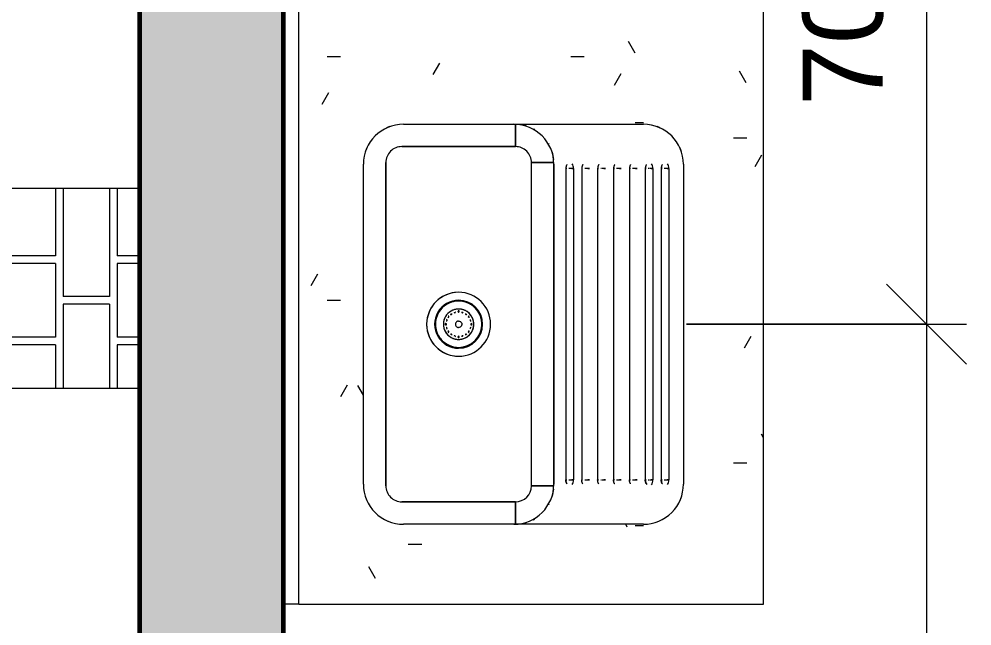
# Model space of a CAD drawing. Header units: millimetres. Extents: x -168557 to 193771, y -108373 to 197278.
# Drawn here: x 174632 to 175823, y -18187 to -17428 of the extents above; entities that cross this region are included whole.
import ezdxf

# ---------------------------------------------------------------- set-up
doc = ezdxf.new("R2010")
doc.units = ezdxf.units.MM
for name, color, linetype, lineweight in [('A-ANNO-DIMS', 211, 'Continuous', 9), ('A-ANNO-DIMS-50', 211, 'Continuous', 9), ('A-GENM', 13, 'Continuous', 9), ('A-WALL', 113, 'Continuous', 9), ('A-WALL-PATT', 111, 'Continuous', 25), ('P-SANR-FIXT', 6, 'Continuous', 9), ('Q-CASE', 31, 'Continuous', 9)]:
    doc.layers.add(name, color=color, linetype=linetype, lineweight=lineweight)
doc.styles.add('@Arial Unicode MS_1', font='', dxfattribs={"height": 99.99999999999999})
doc.styles.get('@Arial Unicode MS_1').set_extended_font_data('@Arial Unicode MS')
doc.dimstyles.new('CRT_-__Metros_-_Linha_de_chamada_3_5_mm_2', dxfattribs={"dimscale": 304.8, "dimtxt": 100.5844853193191, "dimasz": 0.3280839895013123, "dimexe": 0.1640419947506562, "dimexo": 0.0625, "dimgap": 0.08202099737532809, "dimtad": 1, "dimdec": 0, "dimlfac": 0.1, "dimdsep": 46, "dimtxsty": '@Arial Unicode MS_1', "dimblk1": 'OBLIQUE', "dimblk2": 'OBLIQUE', "dimsah": 1, "dimcen": 0.09, "dimdle": 0.1640419947506562, "dimazin": 0, "dimtfac": 1, "dimtdec": 4, "dimtix": 1, "dimtmove": 0, "dimatfit": 3, "dimfxl": 0.9842519685039369, "dimfxlon": 1, "dimtvp": 1, "dimtolj": 1, "dimtzin": 0, "dimarcsym": 2})
doc.dimstyles.new('CRT_-__Metros_-_Linha_de_chamada_3_5_mm_3', dxfattribs={"dimscale": 304.8, "dimtxt": 100.5844853193191, "dimasz": 0.3280839895013123, "dimexe": 0.1640419947506562, "dimexo": 0.0625, "dimgap": 0.08202099737532809, "dimtad": 1, "dimlfac": 0.001, "dimrnd": 0.01, "dimzin": 0, "dimdsep": 46, "dimtxsty": '@Arial Unicode MS_1', "dimblk1": 'OBLIQUE', "dimblk2": 'OBLIQUE', "dimsah": 1, "dimcen": 0.09, "dimdle": 0.1640419947506562, "dimazin": 0, "dimtfac": 1, "dimtdec": 4, "dimtix": 1, "dimtmove": 0, "dimatfit": 3, "dimfxl": 0.9842519685039369, "dimfxlon": 1, "dimtvp": 1, "dimtolj": 1, "dimtzin": 0, "dimarcsym": 2})
pattern_1 = [(0, (182026.9515806396, 0), (406.4, 101.6), [16.764, -288.036, 16.764, -288.036, -1625.6]), (0, (182026.9515806396, 0), (406.4, 101.6), [-609.6, 16.764, -592.836, 16.764, -288.036, -711.2]), (0, (182026.9515806396, 0), (406.4, 101.6), [-1524, 16.764, -186.436, 16.764, -491.236]), (120, (182179.3515806396, 50.8), (-291.1881810244989, 301.1527240979959), [16.76399999999999, -288.0359999999999, 16.76399999999999, -288.0359999999999, -1625.599999999999]), (120, (182179.3515806396, 50.8), (-291.1881810244989, 301.1527240979959), [-609.5999999999998, 16.76399999999999, -592.8359999999998, 16.76399999999999, -288.0359999999999, -711.1999999999998]), (120, (182179.3515806396, 50.8), (-291.1881810244989, 301.1527240979959), [-1524, 16.76399999999999, -186.4359999999999, 16.76399999999999, -491.2359999999999]), (240, (182230.1515806396, 254), (-115.2118189755009, -402.7527240979958), [16.764, -288.036, 16.764, -288.036, -1625.6]), (240, (182230.1515806396, 254), (-115.2118189755009, -402.7527240979958), [-609.6, 16.764, -592.836, 16.764, -288.036, -711.2]), (240, (182230.1515806396, 254), (-115.2118189755009, -402.7527240979958), [-1524, 16.764, -186.436, 16.764, -491.236])]

# ---------------------------------------------------------------- blocks, each defined once
blk = doc.blocks.new('Blks_AS Franke_Tanque Monobloco - Único-V15-TERREO')
at = {"layer": 'P-SANR-FIXT', "color": 55}
for p, q in [((202.0000000000081, 171.9999999999862), (-202.000000000004, 171.9999999999982)), ((-201.9999999999933, 171.9999999999918), (202.0000000000067, 171.9999999999918)), ((-221.9999999999916, 151.9999999999985), (-221.9999999999892, 9.999999999979082)), ((-221.9999999999931, 9.99999999997744), (-221.9999999999931, 151.9999999999924)), ((221.9999999999867, 9.99999999995597), (222.0000000000077, 152.0000000000076)), ((222.0000000000099, 151.9999999999908), (222.00000000001, 9.999999999976323)), ((-221.9999999999931, 9.99999999997744), (-249.9269487213027, 9.99999999997744)), ((249.9269487213154, 9.999999999976337), (222.0000000000101, 9.999999999976325)), ((-201.9999999999896, -10.0000000000227), (202.0000000000082, -10.00000000004463)), ((-201.9999999999934, -10.00000000002069), (-201.9999999999935, -37.7496258860468)), ((-201.9999999999936, -37.74962588604787), (-201.9999999999936, -10.00000000002537)), ((-201.9999999999936, -10.00000000002365), (202.0000000000065, -10.00000000002365)), ((202.0000000000063, -37.74962588604956), (202.0000000000064, -10.00000000002426)), ((202.0000000000064, -10.00000000002427), (202.0000000000064, -37.74962588604787)), ((-199.9999999999939, -38.00000000002288), (200.0000000000075, -38.00000000002288)), ((200.0000000000197, -38.00000000002422), (-199.99999999999, -38.00000000002422)), ((-194.4999999999935, -52.98937621783604), (-194.4999999999935, -53.32985681331095)), ((194.4999999999904, -52.98937621783073), (-194.5000000000121, -52.98937621783073)), ((-194.4999999999935, -54.02566374406916), (-194.4999999999935, -52.98937621783648)), ((-194.4999999999935, -53.46692233921015), (-194.4999999999935, -54.09057494401411)), ((-194.4999999999935, -56.75562857246468), (-194.4999999999936, -57.98187444061578)), ((-194.4999999999936, -58.5406164309688), (-194.4999999999936, -60.2233266598352)), ((194.5000000000063, -53.32985681331137), (194.5000000000063, -52.98937621783644)), ((194.5000000000063, -52.98937621783692), (194.5000000000063, -54.02566374406847)), ((194.5000000000063, -54.09057494401455), (194.5000000000063, -53.46692233921147)), ((194.5000000000063, -57.9818744406162), (194.5000000000063, -56.75562857246508)), ((194.5000000000063, -60.22332665983561), (194.5000000000063, -58.54061643096921)), ((-194.4999999999935, -62.61941329707825), (-194.4999999999935, -60.51892193283699)), ((-194.4999999999936, -60.52483066617869), (-194.4999999999936, -62.61941329707775)), ((194.5000000000063, -62.61941329707869), (-194.4999999999935, -62.61941329707825)), ((194.5000000000063, -60.51892193283736), (194.5000000000063, -62.61941329707862)), ((194.5000000000063, -62.61941329707817), (194.5000000000063, -60.52483066617911)), ((-194.4999999999936, -72.91229041228716), (-194.4999999999936, -73.25277100776206)), ((194.4999999999904, -72.91229041228176), (-194.5000000000121, -72.91229041228176)), ((-194.4999999999936, -73.94857793851918), (-194.4999999999936, -72.9122904122876)), ((-194.4999999999936, -73.38983653366216), (-194.4999999999936, -74.01348913846523)), ((-194.4999999999935, -76.6785427669158), (-194.4999999999936, -77.90478863506614)), ((-194.4999999999936, -78.46353062541992), (-194.4999999999936, -80.14624085428633)), ((-194.4999999999936, -82.54232749152935), (-194.4999999999936, -80.44183612728811)), ((-194.4999999999936, -80.44774486062981), (-194.4999999999936, -82.54232749152887)), ((194.5000000000062, -73.25277100776249), (194.5000000000062, -72.91229041228756)), ((194.5000000000062, -72.91229041228804), (194.5000000000062, -73.94857793851959)), ((194.5000000000062, -74.01348913846567), (194.5000000000062, -73.38983653366189)), ((194.5000000000062, -77.90478863506657), (194.5000000000062, -76.67854276691621)), ((194.5000000000062, -80.14624085428676), (194.5000000000062, -78.46353062542035)), ((194.5000000000062, -80.44183612728848), (194.5000000000062, -82.54232749152973)), ((194.5000000000062, -82.5423274915293), (194.5000000000062, -80.44774486063024)), ((-194.4999999999937, -92.79001697339095), (-194.4999999999937, -93.13049756886588)), ((194.4999999999904, -92.79001697338558), (-194.5000000000121, -92.79001697338558)), ((-194.4999999999936, -93.82630449962296), (-194.4999999999936, -92.7900169733914)), ((-194.4999999999937, -93.26756309476598), (-194.4999999999937, -93.89121569956903)), ((194.5000000000062, -93.1304975688663), (194.5000000000062, -92.79001697339136)), ((194.5000000000062, -92.79001697339184), (194.5000000000062, -93.82630449962339)), ((194.5000000000062, -93.89121569956947), (194.5000000000062, -93.26756309476639)), ((-194.4999999999936, -96.5562693280196), (-194.4999999999936, -97.78251519616995)), ((-194.4999999999936, -98.34125718652372), (-194.4999999999936, -100.0239674153901)), ((-194.4999999999936, -102.4200540526332), (-194.4999999999936, -100.319562688392)), ((-194.4999999999936, -100.3254714217336), (-194.4999999999936, -102.4200540526327)), ((194.5000000000062, -97.78251519617041), (194.5000000000062, -96.55626932802004)), ((194.5000000000062, -100.0239674153906), (194.5000000000062, -98.34125718652419)), ((194.5000000000062, -100.3195626883924), (194.5000000000062, -102.4200540526335)), ((194.5000000000062, -102.4200540526331), (194.5000000000062, -100.3254714217341)), ((-194.4999999999937, -112.6683654658067), (-194.4999999999937, -113.0088460612816)), ((194.4999999999904, -112.6683654658019), (-194.5000000000121, -112.6683654658019)), ((-194.4999999999937, -113.7046529920387), (-194.4999999999937, -112.6683654658071)), ((-194.4999999999937, -113.1459115871817), (-194.4999999999937, -113.7695641919847)), ((-194.4999999999937, -116.4346178204353), (-194.4999999999937, -117.6608636885864)), ((-194.4999999999937, -118.2196056789394), (-194.4999999999937, -119.9023159078059)), ((194.5000000000061, -113.008846061282), (194.5000000000061, -112.6683654658071)), ((194.5000000000062, -112.6683654658076), (194.5000000000062, -113.7046529920391)), ((194.5000000000061, -113.7695641919852), (194.5000000000061, -113.1459115871821)), ((194.5000000000062, -117.6608636885869), (194.5000000000062, -116.4346178204358)), ((194.5000000000062, -119.9023159078074), (194.5000000000062, -118.2196056789399)), ((-194.4999999999937, -122.2984025450489), (-194.4999999999937, -120.1979111808076)), ((-194.4999999999937, -120.2038199141493), (-194.4999999999937, -122.2984025450484)), ((194.5000000000062, -120.1979111808071), (194.5000000000062, -122.2984025450492)), ((194.5000000000062, -122.2984025450489), (194.5000000000062, -120.2038199141498)), ((-251.999999999999, -149.9999999999897), (-251.999999999999, -139.5618160029741)), ((-194.4999999999937, -132.5656835875153), (-194.4999999999937, -132.9061641829902)), ((194.4999999999904, -132.5656835875108), (-194.5000000000121, -132.5656835875097)), ((-194.4999999999937, -133.6019711137473), (-194.4999999999937, -132.5656835875158)), ((-194.4999999999937, -133.0432297088896), (-194.4999999999937, -133.6668823136934)), ((-194.4999999999937, -136.331935942144), (-194.4999999999937, -137.5581818102954)), ((-194.4999999999937, -138.1169238006481), (-194.4999999999937, -139.7996340295145)), ((-194.4999999999937, -142.1957206667575), (-194.4999999999937, -140.0952293025163)), ((-194.4999999999937, -140.101138035858), (-194.4999999999937, -142.195720666757)), ((194.5000000000061, -132.9061641829907), (194.5000000000061, -132.5656835875157)), ((194.5000000000061, -132.5656835875162), (194.5000000000061, -133.6019711137477)), ((194.5000000000061, -133.6668823136938), (194.5000000000061, -133.0432297088901)), ((194.5000000000061, -137.5581818102958), (194.5000000000061, -136.3319359421444)), ((194.5000000000061, -139.7996340295149), (194.5000000000061, -138.1169238006486)), ((194.5000000000061, -140.0952293025166), (194.5000000000061, -142.1957206667579)), ((194.5000000000061, -142.1957206667575), (194.5000000000061, -140.1011380358584)), ((251.999999999999, -139.5618160029936), (251.999999999999, -150.000000000006)), ((-194.4999999999937, -152.3035278172923), (-194.4999999999937, -152.6440084127672)), ((194.4999999999904, -152.3035278172868), (-194.5000000000121, -152.3035278172868)), ((-194.4999999999937, -153.3398153435243), (-194.4999999999937, -152.3035278172927)), ((-194.4999999999937, -152.7810739386672), (-194.4999999999937, -153.4047265434703)), ((194.5000000000061, -152.6440084127676), (194.5000000000061, -152.3035278172927)), ((194.5000000000061, -152.3035278172932), (194.5000000000061, -153.3398153435247)), ((194.5000000000061, -153.4047265434708), (194.5000000000061, -152.7810739386677)), ((-194.4999999999937, -156.0697801719209), (-194.4999999999937, -157.2960260400712)), ((-194.4999999999937, -157.854768030425), (-194.4999999999937, -159.5374782592914)), ((-194.4999999999937, -161.9335648965345), (-194.4999999999937, -159.8330735322934)), ((-194.4999999999937, -159.8389822656349), (-194.4999999999937, -161.933564896534)), ((194.5000000000061, -161.9335648965349), (-194.4999999999937, -161.9335648965345)), ((194.5000000000062, -157.2960260400718), (194.5000000000062, -156.0697801719214)), ((194.5000000000062, -159.537478259292), (194.5000000000062, -157.8547680304255)), ((194.5000000000061, -159.8330735322936), (194.5000000000061, -161.9335648965349)), ((194.5000000000062, -161.9335648965345), (194.5000000000062, -159.8389822656354)), ((-194.4999999999937, -172.1928798683077), (-194.4999999999937, -172.5333604637826)), ((194.4999999999904, -172.1928798683029), (-194.5000000000121, -172.1928798683029)), ((-194.4999999999937, -173.2291673945397), (-194.4999999999937, -172.1928798683081)), ((-194.4999999999937, -172.670425989682), (-194.4999999999937, -173.2940785944857)), ((-194.4999999999937, -175.9591322229363), (-194.4999999999938, -177.1853780910878)), ((-194.4999999999938, -177.7441200814405), (-194.4999999999938, -179.4268303103069)), ((194.5000000000061, -172.533360463783), (194.5000000000061, -172.1928798683081)), ((194.5000000000061, -172.1928798683086), (194.5000000000061, -173.2291673945412)), ((194.5000000000061, -173.2940785944862), (194.5000000000061, -172.6704259896822)), ((194.5000000000061, -177.1853780910882), (194.5000000000061, -175.9591322229367)), ((194.5000000000061, -179.4268303103073), (194.5000000000061, -177.7441200814409)), ((-194.4999999999937, -181.8229169475499), (-194.4999999999937, -179.7224255833086)), ((-194.4999999999938, -179.7283343166503), (-194.4999999999938, -181.8229169475494)), ((194.5000000000061, -181.8229169475503), (-194.4999999999937, -181.8229169475499)), ((194.5000000000061, -179.722425583309), (194.5000000000061, -181.8229169475503)), ((194.5000000000061, -181.8229169475498), (194.5000000000061, -179.7283343166508))]:
    blk.add_line(p, q, dxfattribs=at)
at = {"layer": 'P-SANR-FIXT', "color": 55, "flags": 128}
for points in [[(-2.005305010978975, 109.9305850582365), (-3.160615814963762, 109.827252863724), (-4.310870307879646, 109.6778032141158), (-5.454228327899489, 109.4824751969709), (-6.588860746104854, 109.2415812954472), (-7.712952392670196, 108.9555068884009), (-8.824704960739997, 108.6247096338575), (-9.922339883385826, 108.2497187368556), (-11.00410117886138, 107.8311341028383), (-12.06825825987167, 107.3696253779256), (-13.1131087020918, 106.8659308776294), (-14.13698096770336, 106.3208564057003), (-15.13823707948718, 105.7352739650149), (-16.11527524127084, 105.110120362564), (-17.0665324004081, 104.4463957107503)], [(16.63207959608253, 104.7565554807106), (15.66876687015616, 105.402658559411), (14.68038745973214, 106.0097225900391), (13.66852256102108, 106.5767763996442), (12.63479094200657, 107.1029128230989), (11.58084635276413, 107.587290154362), (10.50837487980455, 108.0291334930303), (9.419092248708182, 108.427735984018), (8.314741079312341, 108.7824599483686), (7.197088097904509, 109.09273790341), (6.067921310835186, 109.3580734706048), (4.929047144094045, 109.5780421696451), (3.78228755338879, 109.7522920975389), (2.629477109452341, 109.8805444915714), (1.47246006306143, 109.9625941752714)], [(-17.27750016894652, 104.2862820125848), (-17.9904867483703, 103.7451618274315), (-18.88566015530029, 103.0075405372301), (-19.75062053470828, 102.2347118768607), (-20.58398413450254, 101.4279122073191), (-21.38441775069901, 100.5884322359681), (-22.15064086025369, 99.717614951682), (-22.88142766965667, 98.81685347635165), (-23.57560907589624, 97.88758883618473), (-24.23207453680862, 96.93130765637251), (-24.84977384769912, 95.9495397828094), (-25.4277188214321, 94.9438558346584), (-25.96498486934336, 93.91586469170188), (-26.46071248036302, 92.867210920477), (-26.91410859607052, 91.79957214331559), (-27.32444787939037, 90.71465635451004), (-27.69107387500562, 89.61419918788866), (-28.0134000595397, 88.49996114016243), (-28.29091077985209, 87.37372475451974), (-28.52316207798391, 86.237291768925), (-28.70978240141037, 85.09248023372885), (-28.85047319742229, 83.94112160317371), (-28.94500939075707, 82.78505780546065), (-28.99323974366939, 81.62613829605031), (-28.99999999999774, 80.99999999999459)], [(18.99999999997402, 80.99999999999567), (18.98480202653193, 81.75979734953981), (18.93923241972168, 82.51837918540822), (18.86336408119478, 83.27453193848272), (18.75731838410908, 84.02704592566329), (18.62126497895772, 84.77471728509883), (18.45542152216364, 85.51634990210756), (18.26005332787713, 86.25075732270824), (18.03547294353962, 86.97676465169678), (17.78203964985455, 87.69321043221659), (17.50015888602756, 88.39894850385244), (17.19028160115066, 89.0928498362429), (16.85290353278324, 89.77380433527566), (16.48856441384711, 90.44072261901879), (16.0978471092306, 91.09253776048389), (15.68137668325802, 91.7282069944922), (15.23981939977882, 92.34671338587138), (14.77388165624517, 92.94706745633569), (14.28430885365347, 93.52830876744274), (13.77188420405208, 94.08950745708454), (13.23742747757314, 94.62976572707511), (12.68179369096343, 95.14821927942971), (12.10587173975438, 95.64403869906275), (11.51058297620185, 96.11643078067354), (10.8968797353568, 96.56463979770095), (10.2657438114755, 96.98794871133263), (9.618184887403094, 97.38568031760568), (8.955238919282351, 97.7571983307956), (8.277966479238513, 98.10190840133434), (7.587451058699765, 98.41925906664541), (6.884797335038832, 98.70874263335799), (6.171129404316491, 98.96989598952116), (5.447588982990124, 99.2023013454756), (4.715333581381083, 99.40558690222731), (3.975534651919929, 99.57942744625142), (3.229375715093261, 99.72354486976101), (2.478050466011553, 99.8377086156227), (1.722760864807628, 99.92173604619518), (0.9647152137245257, 99.97549273551601), (0.2051262240937149, 99.9988926843493), (-0.5547909237383124, 99.99189845776833), (-1.313820524438086, 99.95452124504345), (-2.070748292566498, 99.88682084174347), (-2.8243633051688, 99.78890555406859), (-3.573459938971917, 99.66093202559387), (-4.316839799174386, 99.50310498666559), (-5.053313636575979, 99.31567692687732), (-5.781703250140595, 99.0989476911409), (-6.500843371873771, 98.8532640000013), (-7.209583530978444, 98.57901889495628), (-7.906789894399878, 98.27665110966902), (-8.59134708068442, 97.9466443680959), (-9.262159944358269, 97.58952661062419), (-9.91815532794152, 97.20586914948653), (-10.5582837787647, 96.7962857547778), (-11.18152122785463, 96.36143167255447), (-11.78687062824306, 95.90200257658681), (-12.37336355002134, 95.41873345542048), (-12.94006172963735, 94.9123974365583), (-13.48605857087933, 94.3838045496169), (-14.01048059528108, 93.83380043045652), (-14.51248883947536, 93.26326496833767), (-14.9912801973644, 92.6731108982935), (-15.4460887048941, 92.0642823409431), (-15.87618676549575, 91.43775329210183), (-16.28088631400798, 90.79452606459519), (-16.6595399174891, 90.13562968477181), (-17.01154181094925, 89.46211824628344), (-17.33632886644279, 88.7750692237565), (-17.63338149397485, 88.07558174906468), (-17.90222447270135, 87.36477485295205), (-18.14242771121013, 86.64378567482076), (-18.35360693555736, 85.91376764355226), (-18.53542430403715, 85.1758886322692), (-18.68758894764493, 84.43132908998243), (-18.80985743540709, 83.68128015313034), (-18.90203416382765, 82.92694174000883), (-18.96397166980651, 82.16952063116189), (-18.99557086654426, 81.4102285387909), (-18.99999999999568, 80.99999999999567)], [(28.99999999997175, 80.99999999999567), (28.97680309314113, 82.15969069140698), (28.90724948274837, 83.31752612510002), (28.79145043973658, 84.47165401137185), (28.62959121786529, 85.62022799180518), (28.4219307573686, 86.76141059304929), (28.16880127068061, 87.89337616637778), (27.87060771098586, 89.01431380835004), (27.5278271243659, 90.12243025785773), (27.14100788663356, 91.21595276496679), (26.71076882605893, 92.29313192693998), (26.23779823335597, 93.3522444869026), (25.72285276057552, 94.39159609069127), (25.16675621062881, 95.40952399745537), (24.57039821936451, 96.40439973969215), (23.93473283235646, 97.37463172844195), (23.26077697861981, 98.31866779949542), (22.54960884375471, 99.23499769652155), (21.80236614506029, 100.1221554871575), (21.02024431146456, 100.9787219081904), (20.20449457104682, 101.8033266360707), (19.35642194937504, 102.5946504791375), (18.47738318173812, 103.3514274880537), (17.56878454264257, 104.0724469810373)], [(3.999999999990428, 80.99999999999567), (3.949833153555744, 81.63152043432657), (3.800590970498774, 82.2472001743343), (3.556016955655889, 82.83159586453428), (3.222245862547902, 83.3700488605033), (2.807649812767568, 83.84905291785996), (2.322628294491654, 84.2565929751131), (1.779347307724743, 84.58244653252744), (1.191434199391108, 84.81844006741707), (0.5736358427981714, 84.95865405406975), (-0.05855126440817458, 84.99957144571789), (-0.6892697054702922, 84.9401658941089), (-1.302698902804934, 84.78192749383531), (-1.8750787749383, 84.53328170229818), (-2.765535419645278, 83.88995049139476), (-3.294976786235714, 83.2678465508546), (-3.601423934149762, 82.74061645591617), (-3.903177135392082, 81.87476182462974), (-4.000000000012085, 80.99999999999567)], [(-28.99999999999774, 80.99999999999459), (-28.97680309316712, 79.84030930858327), (-28.90724948277002, 78.68247387488915), (-28.79145043975824, 77.52834598861838), (-28.62959121789128, 76.37977200818398), (-28.42193075739459, 75.23858940694095), (-28.16880127070227, 74.10662383361138), (-27.87060771101185, 72.98568619164021), (-27.52782712438756, 71.87756974213252), (-27.14100788665954, 70.78404723502237), (-26.71076882608059, 69.70686807304918), (-26.23779823337762, 68.64775551308655), (-25.72285276059717, 67.60840390929899), (-25.16675621065047, 66.59047600253379), (-24.57039821939049, 65.595600260297), (-23.93473283237812, 64.6253682715472), (-23.26077697864147, 63.68133220049374), (-22.54960884377637, 62.76500230346871), (-21.80236614508194, 61.87784451283163), (-21.02024431148622, 61.02127809179981), (-20.20449457106847, 60.19667336391957), (-19.3564219493967, 59.40534952085054), (-18.47738318176411, 58.64857251193656), (-17.56878454266423, 57.9275530189519)], [(-18.99999999999568, 80.99999999999459), (-18.98480202655359, 80.24020265044935), (-18.93923241974334, 79.48162081458202), (-18.86336408122077, 78.72546806150751), (-18.75731838413074, 77.97295407432587), (-18.62126497898371, 77.2252827148914), (-18.45542152218529, 76.48365009788269), (-18.26005332789879, 75.74924267728092), (-18.0354729435656, 75.02323534829237), (-17.78203964988054, 74.30678956777365), (-17.50015888605354, 73.60105149613672), (-17.19028160117665, 72.90715016374733), (-16.8529035328049, 72.2261956647135), (-16.4885644138731, 71.55927738097147), (-16.09784710925226, 70.90746223950636), (-15.68137668327968, 70.27179300549696), (-15.23981939980048, 69.65328661411777), (-14.77388165626683, 69.05293254365347), (-14.28430885367945, 68.47169123254751), (-13.77188420407807, 67.91049254290462), (-13.23742747759912, 67.37023427291514), (-12.68179369098509, 66.85178072056053), (-12.10587173977603, 66.35596130092641), (-11.51058297622784, 65.88356921931671), (-10.89687973537846, 65.43536020228821), (-10.26574381149716, 65.0120512886576), (-9.618184887424752, 64.61431968238458), (-8.955238919304009, 64.24280166919463), (-8.27796647926017, 63.89809159865482), (-7.587451058725754, 63.58074093334484), (-6.884797335060489, 63.29125736663118), (-6.171129404346812, 63.030104010468), (-5.447588983011781, 62.79769865451356), (-4.71533358140274, 62.59441309776292), (-3.975534651941587, 62.42057255373883), (-3.229375715114918, 62.27645513022923), (-2.478050466037542, 62.16229138436862), (-1.722760864829286, 62.07826395379506), (-0.9647152137505146, 62.02450726447424), (-0.2051262241197037, 62.00110731564094), (0.5547909237123235, 62.00810154222192), (1.313820524416428, 62.04547875494571), (2.07074829254484, 62.11317915824677), (2.824363305138479, 62.21109444592057), (3.573459938950259, 62.33906797439529), (4.316839799152729, 62.49689501332357), (5.053313636554321, 62.68432307311401), (5.781703250118937, 62.90105230884934), (6.500843371847782, 63.14673599998785), (7.209583530956786, 63.42098110503397), (7.906789894378221, 63.72334889032015), (8.591347080662763, 64.05335563189433), (9.26215994433228, 64.41047338936497), (9.918155327919862, 64.7941308505037), (10.55828377874304, 65.20371424521353), (11.18152122783297, 65.63856832743578), (11.7868706282214, 66.09799742340235), (12.37336354999968, 66.58126654456976), (12.9400617296157, 67.08760256343086), (13.48605857085768, 67.61619545037226), (14.01048059525942, 68.16619956953372), (14.5124888394537, 68.73673503165149), (14.99128019733408, 69.32688910169566), (15.44608870487244, 69.93571765904716), (15.8761867654741, 70.56224670788733), (16.28088631398632, 71.20547393539505), (16.65953991746744, 71.86437031521734), (17.01154181092326, 72.53788175370572), (17.33632886642114, 73.22493077623267), (17.63338149395319, 73.92441825092448), (17.90222447267969, 74.6352251470382), (18.14242771118414, 75.35621432517057), (18.3536069355357, 76.08623235643797), (18.53542430401549, 76.82411136772104), (18.68758894761894, 77.56867091000781), (18.8098574353811, 78.3187198468599), (18.90203416380599, 79.07305825998141), (18.96397166978052, 79.83047936882727), (18.99557086651827, 80.58977146119933), (18.99999999997402, 80.99999999999567)], [(3.999999999990428, 80.99999999999567), (3.949833153555744, 80.36847956566258), (3.800590970498774, 79.75279982565486), (3.556016955655889, 79.16840413545489), (3.222245862547902, 78.62995113948695), (2.807649812767568, 78.15094708212919), (2.322628294491654, 77.74340702487716), (1.779347307724743, 77.4175534674628), (1.191434199391108, 77.18155993257317), (0.5736358427981714, 77.04134594592048), (-0.05855126440817458, 77.00042855427236), (-0.6892697054702922, 77.05983410588243), (-1.302698902804934, 77.21807250615494), (-1.8750787749383, 77.46671829769097), (-2.765535419645278, 78.1100495085955), (-3.294976786235714, 78.73215344913456), (-3.601423934149762, 79.25938354407299), (-3.903177135392082, 80.12523817535941), (-4.000000000012085, 80.99999999999567)], [(17.27750016892053, 57.7137179874011), (17.99048674834864, 58.25483817255869), (18.8856601552743, 58.9924594627601), (19.75062053468662, 59.76528812312842), (20.58398413448089, 60.57208779267003), (21.38441775067303, 61.41156776402106), (22.15064086023203, 62.28238504830716), (22.88142766963068, 63.18314652363858), (23.57560907587025, 64.1124111638055), (24.23207453678697, 65.06869234361665), (24.84977384767746, 66.05046021717976), (25.42771882141044, 67.05614416533078), (25.96498486931737, 68.08413530828727), (26.46071248034136, 69.13278907951324), (26.91410859604886, 70.20042785667465), (27.32444787936438, 71.28534364547912), (27.69107387498397, 72.38580081210159), (28.01340005951804, 73.50003885982673), (28.29091077982178, 74.62627524546942), (28.52316207796225, 75.76270823106417), (28.70978240138438, 76.90751976626139), (28.85047319740063, 78.05887839681544), (28.94500939073108, 79.2149421945285), (28.99323974364773, 80.37386170393884), (28.99999999997175, 80.99999999999567)], [(-16.63207959610419, 57.24344451927853), (-15.66876687017782, 56.59734144057821), (-14.6803874597538, 55.99027740995118), (-13.66852256104273, 55.4232236003439), (-12.63479094202822, 54.89708717688918), (-11.58084635278578, 54.41270984562824), (-10.50837487983054, 53.97086650695882), (-9.41909224872984, 53.57226401597224), (-8.314741079333999, 53.21754005162169), (-7.197088097926167, 52.90726209658022), (-6.067921310856843, 52.64192652938549), (-4.929047144115702, 52.42195783034407), (-3.78228755341911, 52.2477079024503), (-2.629477109473999, 52.11945550841777), (-1.472460063083088, 52.03740582471779)], [(2.005305010957318, 52.06941494175376), (3.160615814942105, 52.17274713626517), (4.310870307857988, 52.32219678587334), (5.454228327877831, 52.51752480301829), (6.588860746083196, 52.75841870454193), (7.712952392648538, 53.04449311158828), (8.82470496071834, 53.37529036613277), (9.922339883359838, 53.75028126313469), (11.00410117883972, 54.16886589715198), (12.06825825985002, 54.63037462206361), (13.11310870207014, 55.13406912236083), (14.1369809676817, 55.67914359428996), (15.13823707946552, 56.26472603497427), (16.11527524124919, 56.88987963742622), (17.06653240038644, 57.55360428923883)], [(-249.9265368595081, 9.999999999977456), (-249.0444986673905, 9.999999999977463), (-246.2475833570027, 9.999999999977474), (-241.798989873216, 9.999999999977495), (-235.9990641803039, 9.999999999977522), (-229.2469103679328, 9.999999999977552), (-221.9999999999929, 9.999999999977586)], [(222.0000000000061, 9.999999999976248), (229.2469103679462, 9.999999999976263), (235.9990641803174, 9.99999999997627), (241.7989898732297, 9.999999999976282), (246.2475833570165, 9.999999999976291), (249.0444986674045, 9.999999999976293), (249.926536859522, 9.999999999976296)], [(-199.6925725721912, -54.44319636466479), (-199.390781945168, -54.2669767793199), (-199.0928814375856, -54.10650280319852), (-198.7990120242858, -53.96061685592755), (-198.509216711055, -53.82825284981967), (-198.2234586167296, -53.70843575203772), (-197.9416362980267, -53.60027937137018), (-197.6635965918849, -53.50298298310327), (-197.3891452692957, -53.41582726182727), (-197.1180557910253, -53.33816987483211), (-196.8500764391777, -53.26944099530597), (-196.5849360742237, -53.20913892181068), (-196.3223487406465, -53.15682593484119), (-196.0620173167892, -53.11212447951313), (-195.8036363792763, -53.07471373287087), (-195.5468944288862, -53.04432659227367), (-195.2914756046732, -53.02074710610071), (-195.0370609958702, -53.00380835782657), (-194.7833296470664, -52.99339080812237), (-194.5299593409468, -52.98942109603635), (-194.5000000000121, -52.98937621782965)], [(199.6925725721652, -54.44319636466479), (199.3907819451464, -54.2669767793199), (199.092881437564, -54.10650280319852), (198.7990120242641, -53.96061685592755), (198.509216711029, -53.82825284981967), (198.2234586167079, -53.70843575203772), (197.941636298005, -53.60027937137018), (197.6635965918632, -53.50298298310327), (197.3891452692741, -53.41582726182727), (197.1180557910037, -53.33816987483211), (196.8500764391517, -53.26944099530597), (196.584936074202, -53.20913892181068), (196.3223487406205, -53.15682593484119), (196.0620173167675, -53.11212447951313), (195.8036363792547, -53.07471373287087), (195.5468944288602, -53.04432659227367), (195.2914756046515, -53.02074710610071), (195.0370609958486, -53.00380835782657), (194.7833296470448, -52.99339080812237), (194.5299593409251, -52.98942109603635), (194.4999999999904, -52.98937621782965)], [(-199.6925725721912, -74.36611055911582), (-199.390781945168, -74.18989097377201), (-199.0928814375856, -74.02941699764955), (-198.7990120242858, -73.88353105037966), (-198.509216711055, -73.7511670442707), (-198.2234586167296, -73.63134994648875), (-197.9416362980267, -73.5231935658223), (-197.6635965918849, -73.4258971775543), (-197.3891452692957, -73.33874145627938), (-197.1180557910253, -73.26108406928314), (-196.8500764391777, -73.19235518975593), (-196.5849360742237, -73.13205311626172), (-196.3223487406465, -73.07974012929114), (-196.0620173167892, -73.03503867396417), (-195.8036363792763, -72.9976279273219), (-195.5468944288862, -72.96724078672362), (-195.2914756046732, -72.94366130055067), (-195.0370609958702, -72.92672255227869), (-194.7833296470664, -72.91630500257233), (-194.5299593409468, -72.91233529048739), (-194.5000000000121, -72.91229041228176)], [(199.6925725721652, -74.36611055911582), (199.3907819451464, -74.18989097377201), (199.092881437564, -74.02941699764955), (198.7990120242641, -73.88353105037966), (198.509216711029, -73.7511670442707), (198.2234586167079, -73.63134994648875), (197.941636298005, -73.5231935658223), (197.6635965918632, -73.4258971775543), (197.3891452692741, -73.33874145627938), (197.1180557910037, -73.26108406928314), (196.8500764391517, -73.19235518975593), (196.584936074202, -73.13205311626172), (196.3223487406205, -73.07974012929222), (196.0620173167675, -73.03503867396417), (195.8036363792547, -72.9976279273219), (195.5468944288602, -72.96724078672362), (195.2914756046515, -72.94366130055175), (195.0370609958486, -72.92672255227869), (194.7833296470448, -72.91630500257233), (194.5299593409251, -72.91233529048739), (194.4999999999904, -72.91229041228176)], [(-199.6925725721912, -94.24383712021962), (-199.390781945168, -94.06761753487581), (-199.0928814375856, -93.90714355875335), (-198.7990120242858, -93.76125761148238), (-198.509216711055, -93.6288936053745), (-198.2234586167296, -93.50907650759255), (-197.9416362980267, -93.4009201269261), (-197.6635965918849, -93.30362373865812), (-197.3891452692957, -93.21646801738319), (-197.1180557910253, -93.13881063038694), (-196.8500764391777, -93.07008175085973), (-196.5849360742237, -93.00977967736661), (-196.3223487406465, -92.95746669039602), (-196.0620173167892, -92.91276523506906), (-195.8036363792763, -92.87535448842571), (-195.5468944288862, -92.8449673478285), (-195.2914756046732, -92.82138786165555), (-195.0370609958702, -92.80444911338249), (-194.7833296470664, -92.79403156367721), (-194.5299593409468, -92.79006185159119), (-194.5000000000121, -92.79001697338558)], [(199.6925725721652, -94.24383712021962), (199.3907819451464, -94.06761753487581), (199.092881437564, -93.90714355875335), (198.7990120242641, -93.76125761148346), (198.509216711029, -93.6288936053745), (198.2234586167079, -93.50907650759255), (197.941636298005, -93.4009201269261), (197.6635965918632, -93.30362373865812), (197.3891452692741, -93.21646801738319), (197.1180557910037, -93.13881063038694), (196.8500764391517, -93.07008175085973), (196.584936074202, -93.00977967736661), (196.3223487406205, -92.95746669039602), (196.0620173167675, -92.91276523506906), (195.8036363792547, -92.87535448842571), (195.5468944288602, -92.8449673478285), (195.2914756046515, -92.82138786165555), (195.0370609958486, -92.80444911338249), (194.7833296470448, -92.79403156367721), (194.5299593409251, -92.79006185159119), (194.4999999999904, -92.79001697338558)], [(-199.6925725721912, -114.1221856126359), (-199.390781945168, -113.945966027291), (-199.0928814375856, -113.7854920511686), (-198.7990120242858, -113.6396061038987), (-198.509216711055, -113.5072420977908), (-198.2234586167296, -113.3874250000088), (-197.9416362980267, -113.2792686193413), (-197.6635965918849, -113.1819722310744), (-197.3891452692957, -113.0948165097984), (-197.1180557910253, -113.0171591228032), (-196.8500764391777, -112.948430243276), (-196.5849360742237, -112.8881281697818), (-196.3223487406465, -112.8358151828112), (-196.0620173167892, -112.7911137274832), (-195.8036363792763, -112.753702980842), (-195.5468944288862, -112.7233158402437), (-195.2914756046732, -112.6997363540708), (-195.0370609958702, -112.6827976057977), (-194.7833296470664, -112.6723800560924), (-194.5299593409468, -112.6684103440075), (-194.5000000000121, -112.6683654658008)], [(199.6925725721652, -114.1221856126359), (199.3907819451464, -113.945966027291), (199.092881437564, -113.7854920511686), (198.7990120242641, -113.6396061038987), (198.509216711029, -113.5072420977908), (198.2234586167079, -113.3874250000088), (197.941636298005, -113.2792686193424), (197.6635965918632, -113.1819722310744), (197.3891452692741, -113.0948165097984), (197.1180557910037, -113.0171591228032), (196.8500764391517, -112.948430243276), (196.584936074202, -112.8881281697818), (196.3223487406205, -112.8358151828112), (196.0620173167675, -112.7911137274832), (195.8036363792547, -112.753702980842), (195.5468944288602, -112.7233158402437), (195.2914756046515, -112.6997363540708), (195.0370609958486, -112.6827976057977), (194.7833296470448, -112.6723800560924), (194.5299593409251, -112.6684103440075), (194.4999999999904, -112.6683654658008)], [(-199.6925725721912, -134.0195037343448), (-199.390781945168, -133.8432841489999), (-199.0928814375856, -133.6828101728775), (-198.7990120242858, -133.5369242256076), (-198.509216711055, -133.4045602194997), (-198.2234586167296, -133.2847431217178), (-197.9416362980267, -133.1765867410502), (-197.6635965918849, -133.0792903527833), (-197.3891452692957, -132.9921346315073), (-197.1180557910253, -132.9144772445121), (-196.8500764391777, -132.8457483649838), (-196.5849360742237, -132.7854462914896), (-196.3223487406465, -132.7331333045201), (-196.0620173167892, -132.6884318491921), (-195.8036363792763, -132.6510211025498), (-195.5468944288862, -132.6206339619515), (-195.2914756046732, -132.5970544757797), (-195.0370609958702, -132.5801157275066), (-194.7833296470664, -132.5696981778013), (-194.5299593409468, -132.5657284657164), (-194.5000000000121, -132.5656835875097)], [(199.6925725721652, -134.0195037343448), (199.3907819451464, -133.8432841489999), (199.092881437564, -133.6828101728775), (198.7990120242641, -133.5369242256076), (198.509216711029, -133.4045602194997), (198.2234586167079, -133.2847431217178), (197.941636298005, -133.1765867410502), (197.6635965918632, -133.0792903527833), (197.3891452692741, -132.9921346315073), (197.1180557910037, -132.9144772445121), (196.8500764391517, -132.8457483649838), (196.584936074202, -132.7854462914896), (196.3223487406205, -132.7331333045201), (196.0620173167675, -132.6884318491921), (195.8036363792503, -132.6510211025498), (195.5468944288602, -132.6206339619526), (195.2914756046515, -132.5970544757797), (195.0370609958486, -132.5801157275066), (194.7833296470448, -132.5696981778013), (194.5299593409251, -132.5657284657164), (194.4999999999904, -132.5656835875097)], [(-199.6925725721912, -153.7573479641209), (-199.390781945168, -153.5811283787771), (-199.0928814375856, -153.4206544026546), (-198.7990120242858, -153.2747684553847), (-198.509216711055, -153.1424044492757), (-198.2234586167296, -153.0225873514938), (-197.9416362980267, -152.9144309708273), (-197.6635965918849, -152.8171345825594), (-197.3891452692957, -152.7299788612844), (-197.1180557910253, -152.6523214742882), (-196.8500764391777, -152.583592594761), (-196.5849360742237, -152.5232905212679), (-196.3223487406465, -152.4709775342973), (-196.0620173167892, -152.4262760789703), (-195.8036363792763, -152.388865332327), (-195.5468944288862, -152.3584781917297), (-195.2914756046732, -152.3348987055568), (-195.0370609958702, -152.3179599572837), (-194.7833296470664, -152.3075424075784), (-194.5299593409468, -152.3035726954924), (-194.5000000000121, -152.3035278172868)], [(199.6925725721652, -153.7573479641209), (199.3907819451464, -153.5811283787771), (199.092881437564, -153.4206544026557), (198.7990120242641, -153.2747684553847), (198.509216711029, -153.1424044492757), (198.2234586167079, -153.0225873514938), (197.941636298005, -152.9144309708273), (197.6635965918632, -152.8171345825594), (197.3891452692741, -152.7299788612844), (197.1180557910037, -152.6523214742882), (196.8500764391517, -152.583592594761), (196.584936074202, -152.5232905212679), (196.3223487406205, -152.4709775342973), (196.0620173167675, -152.4262760789703), (195.8036363792503, -152.388865332327), (195.5468944288602, -152.3584781917297), (195.2914756046515, -152.3348987055568), (195.0370609958486, -152.3179599572837), (194.7833296470448, -152.3075424075784), (194.5299593409251, -152.3035726954924), (194.4999999999904, -152.3035278172868)], [(-199.6925725721912, -173.6467000151369), (-199.390781945168, -173.470480429792), (-199.0928814375856, -173.3100064536696), (-198.7990120242858, -173.1641205063997), (-198.509216711055, -173.0317565002918), (-198.2234586167296, -172.9119394025099), (-197.9416362980267, -172.8037830218423), (-197.6635965918849, -172.7064866335754), (-197.3891452692957, -172.6193309122994), (-197.1180557910253, -172.5416735253042), (-196.8500764391777, -172.472944645776), (-196.5849360742237, -172.4126425722828), (-196.3223487406465, -172.3603295853133), (-196.0620173167892, -172.3156281299842), (-195.8036363792763, -172.2782173833419), (-195.5468944288862, -172.2478302427447), (-195.2914756046732, -172.2242507565718), (-195.0370609958702, -172.2073120082987), (-194.7833296470664, -172.1968944585945), (-194.5299593409468, -172.1929247465085), (-194.5000000000121, -172.1928798683018)], [(199.6925725721652, -173.6467000151369), (199.3907819451464, -173.470480429792), (199.092881437564, -173.3100064536696), (198.7990120242641, -173.1641205063997), (198.509216711029, -173.0317565002918), (198.2234586167079, -172.9119394025099), (197.941636298005, -172.8037830218423), (197.6635965918632, -172.7064866335754), (197.3891452692741, -172.6193309122994), (197.1180557910037, -172.5416735253042), (196.8500764391517, -172.472944645777), (196.584936074202, -172.4126425722828), (196.3223487406205, -172.3603295853133), (196.0620173167675, -172.3156281299842), (195.8036363792503, -172.2782173833419), (195.5468944288602, -172.2478302427447), (195.2914756046515, -172.2242507565718), (195.0370609958486, -172.2073120082987), (194.7833296470448, -172.1968944585945), (194.5299593409251, -172.1929247465085), (194.4999999999904, -172.1928798683018)]]:
    blk.add_lwpolyline(points, dxfattribs=at)
at = {"layer": 'P-SANR-FIXT', "color": 55}
for centre, radius, start, end in [((-199.9999999999845, 149.9999999999778), 49.99999999999996, 110.0286807069319, 114.9713192930954), ((200.0000000000153, 150.0000000000111), 50.00000000000003, 65.02868070705807, 69.9713192929425), ((-199.9999999999845, 149.9999999999778), 49.99999999999996, 155.0286807068953, 159.9713192930909), ((-201.999999999992, 151.9999999999922), 19.99999999999969, 90.0000000000004, 180.0000000000007), ((202.0000000000065, 151.9999999999883), 19.99999999999979, 1.590277340731758e-13, 90.00000000000026), ((200.0000000000153, 150.0000000000111), 49.99999999999999, 20.02868070708527, 24.97131929292843), ((-6.422364767756542e-12, 80.99999999998941), 40.00000000000004, 3.116943587834246e-13, 179.9999999999998), ((6.215707322487647e-12, 80.99999999998849), 39.99999999996477, 359.9999999999994, 179.9999999999996), ((6.213796144294293e-12, 80.99999999998849), 29.99999999996464, 359.9999999999994, 179.9999999999996), ((6.213796144294293e-12, 80.99999999998865), 28.99999999998484, 359.9999999999994, 179.9999999999996), ((6.215911119156204e-12, 80.99999999998877), 18.99999999998469, 359.9999999999994, 179.9999999999996), ((-4.932044886701221, 96.17927335245832), 0.8395674784814131, 195.0000000000011, 5.088887490341627e-14), ((-4.932044886701221, 96.17927335245832), 0.8395674784814153, 0, 29.99999999999983), ((1.868567201520444e-11, 96.96043252149231), 0.8395674784814104, 359.9999999999989, 180.0000000000002), ((1.868567201520444e-11, 96.96043252149231), 0.8395674784814148, 179.9999999999999, 359.9999999999986), ((4.932044886738595, 96.17927335245832), 0.8395674784814107, 150.0000000000006, 180.0000000000002), ((4.932044886738595, 96.17927335245832), 0.8395674784814139, 180, 344.9999999999996), ((-15.17927335245648, 85.9320448867219), 0.8395674784814127, 239.9999999999997, 5.724998426634331e-14), ((-15.17927335245648, 85.9320448867219), 0.8395674784814139, 0, 75.0000000000004), ((-12.91226114745832, 90.38130685634958), 0.839567478481413, 225.0000000000008, 5.088887490341627e-14), ((-12.91226114745832, 90.38130685634958), 0.8395674784814156, 0, 75.00000000000043), ((-9.381306856333069, 93.91226114746836), 0.8395674784814106, 165.000000000001, 180.0000000000002), ((-9.381306856333069, 93.91226114746836), 0.8395674784814151, 180, 0), ((-9.381306856333069, 93.91226114746836), 0.8395674784814153, 0, 60.00000000000016), ((9.381306856370443, 93.91226114746836), 0.8395674784814106, 120.0000000000003, 180.0000000000002), ((9.381306856370443, 93.91226114746836), 0.8395674784814133, 180, 0), ((9.381306856370443, 93.91226114746836), 0.8395674784814132, 0, 15.00000000000014), ((12.9122611474957, 90.38130685634958), 0.8395674784814106, 90.00000000000024, 180.0000000000002), ((12.9122611474957, 90.38130685634958), 0.8395674784814128, 180, 314.9999999999997), ((15.17927335249386, 85.9320448867219), 0.8395674784814106, 104.9999999999998, 180.0000000000002), ((15.17927335249386, 85.9320448867219), 0.8395674784814134, 180, 299.9999999999997), ((-6.422364767756542e-12, 80.99999999998941), 40.00000000000003, 179.9999999999998, 359.9999999999989), ((6.215707322487647e-12, 80.99999999998849), 39.99999999996479, 179.9999999999999, 359.9999999999994), ((6.213796144294293e-12, 80.99999999998849), 29.99999999996465, 180, 359.9999999999994), ((6.213796144294293e-12, 80.99999999998865), 28.99999999998485, 180, 359.9999999999994), ((6.215911119156204e-12, 80.99999999998877), 18.99999999998471, 179.9999999999999, 359.9999999999994), ((-15.96043252149952, 81.00000000000342), 0.8395674784814072, 359.9999999990011, 180.0000000009974), ((-15.96043252149952, 81.00000000000342), 0.8395674784814129, 180.0000000010058, 359.999999998994), ((-15.17927335245652, 76.06795511325579), 0.8395674784814153, 359.9999999999987, 119.9999999999996), ((-15.17927335245652, 76.06795511325579), 0.8395674784814113, 284.9999999999982, 359.9999999999978), ((-12.9122611474584, 71.61869314362808), 0.8395674784814128, 359.9999999999987, 134.9999999999995), ((-12.9122611474584, 71.61869314362808), 0.8395674784814146, 269.9999999999985, 359.9999999999978), ((12.91226114749562, 71.61869314362787), 0.8395674784814097, 44.99999999999972, 179.9999999999993), ((12.91226114749562, 71.61869314362787), 0.8395674784814142, 179.999999999999, 254.9999999999985), ((15.17927335249382, 76.06795511325555), 0.8395674784814143, 59.99999999999899, 179.999999999999), ((15.17927335249382, 76.06795511325555), 0.8395674784814152, 179.999999999999, 254.9999999999982), ((15.9604325215369, 81.00000000000342), 0.8395674784814122, 359.9999999990047, 180.0000000009942), ((15.9604325215369, 81.00000000000342), 0.8395674784814161, 180.0000000009949, 359.9999999990045), ((-9.381306856333172, 68.08773885250926), 0.8395674784814064, 4.770832022195275e-13, 179.9999999999986), ((-9.381306856333172, 68.08773885250926), 0.8395674784814159, 179.999999999998, 194.9999999999977), ((-9.381306856333172, 68.08773885250926), 0.8395674784814187, 299.9999999999982, 359.9999999999984), ((-4.932044886701343, 65.82072664751927), 0.8395674784814132, 359.9999999999987, 164.999999999999), ((-4.932044886701343, 65.82072664751927), 0.8395674784814116, 329.9999999999981, 359.9999999999978), ((1.855815138556968e-11, 65.03956747848524), 0.8395674784814124, 3.721248977312315e-13, 179.9999999999994), ((1.855815138556968e-11, 65.03956747848524), 0.8395674784814148, 179.9999999999999, 359.9999999999986), ((4.932044886738473, 65.8207266475192), 0.8395674784814086, 15.00000000000042, 179.9999999999994), ((4.932044886738473, 65.8207266475192), 0.8395674784814149, 180, 209.9999999999989), ((9.381306856370339, 68.08773885250913), 0.839567478481417, 359.9999999999984, 179.9999999999998), ((9.381306856370339, 68.08773885250913), 0.8395674784814151, 180, 239.9999999999986), ((9.381306856370339, 68.08773885250913), 0.8395674784814119, 344.9999999999977, 359.9999999999978), ((-199.9999999999934, 11.99999999997721), 50.00000000000004, 180.0000000000033, 269.9999999999987), ((200.0000000000077, 11.99999999997594), 49.99999999999996, 269.9999999999987, 359.9999999999957), ((-201.9999999999932, 9.999999999977478), 47.99999999999936, 184.7951775919938, 196.090241137258), ((-201.9999999999934, 9.999999999977677), 19.99999999999969, 180.0000000000002, 269.9999999999994), ((202.0000000000065, 9.99999999997639), 20.00000000000062, 269.9999999999991, 359.9999999999993), ((202.0000000000073, 9.999999999977241), 47.99999999999918, 343.9097588627266, 355.2048224080902), ((-201.9999999999932, 9.999999999977478), 47.99999999999935, 208.1023500814605, 209.913103595015), ((202.0000000000073, 9.999999999977241), 47.9999999999992, 330.0868964050726, 331.5021226795059), ((-201.9999999999932, 9.999999999977478), 47.9999999999993, 240.0868964050437, 241.5021226795574), ((202.0000000000073, 9.999999999977241), 47.99999999999923, 298.9097588627384, 299.9131035950056), ((-201.9999999999932, 9.999999999977478), 47.99999999999932, 253.9097588627345, 265.2048224080868), ((202.0000000000073, 9.999999999977241), 47.99999999999917, 274.7951775918967, 286.0902411372599), ((-199.9999999999842, -149.9999999999884), 50.00000000000004, 200.0286807068863, 204.9713192931312), ((200.0000000000156, -150.0000000000222), 50, 335.02868070702, 339.9713192929725), ((-199.9999999999842, -149.9999999999884), 50.00000000000004, 245.0286807068892, 249.9713192930897), ((200.0000000000156, -150.0000000000222), 49.99999999999999, 290.0286807070362, 294.9713192929786)]:
    blk.add_arc(centre, radius, start, end, dxfattribs=at)
for centre, major_axis, ratio, start_param, end_param in [((-194.4999999999935, -57.87012987014817), (7.500000000000051, 0), 0.6332377902572807, 1.5707963267949, 2.335527448708053), ((194.5000000000063, -57.87012987014855), (7.5, 0), 0.6332377902572801, 1.208765707404863, 1.570796326794897), ((194.5000000000063, -57.87012987014855), (7.499999999999989, 0), 0.6332377902572807, 0.8060652048817537, 1.015000690438407), ((-194.4999999999935, -57.87012987014817), (7.500000000000057, 0), 0.633237790257281, 3.82564262453554, 4.712388980384683), ((194.5000000000063, -57.87012987014855), (7.499999999999992, 0), 0.6332377902572817, 4.712388980384683, 5.599135336242531), ((-194.4999999999937, -157.1842814696044), (7.50000000000002, 0), 0.6332377902572797, 1.5707963267949, 2.490761212906508), ((194.5000000000061, -157.1842814696048), (7.499999999999971, 0), 0.6332377902572778, 1.208765707407269, 1.570796326794897), ((194.5000000000061, -157.1842814696048), (7.499999999999977, 0), 0.6332377902572788, 0.806065204881751, 1.0150006904366), ((-194.4999999999937, -157.1842814696044), (7.500000000000028, 0), 0.6332377902572806, 3.759790216188471, 4.712388980384683), ((194.5000000000061, -157.1842814696048), (7.499999999999996, 0), 0.6332377902572832, 4.712388980384683, 5.658880747493907), ((-194.4999999999937, -177.0736335206198), (7.50000000000003, 0), 0.6332377902572843, 1.5707963267949, 2.335527448708053), ((194.5000000000061, -177.0736335206202), (7.499999999999971, 0), 0.6332377902572816, 1.208765707403659, 1.570796326794897), ((194.5000000000061, -177.0736335206202), (7.499999999999965, 0), 0.6332377902572831, 0.8060652048817477, 1.015000690438406), ((-194.4999999999937, -177.0736335206198), (7.500000000000028, 0), 0.6332377902572806, 3.794472542204395, 4.712388980384683), ((194.5000000000061, -177.0736335206202), (7.499999999999987, 0), 0.6332377902572832, 4.712388980384683, 5.627414778635115)]:
    blk.add_ellipse(centre, major_axis=major_axis, ratio=ratio, start_param=start_param, end_param=end_param, dxfattribs=at)
blk = doc.blocks.new('CRT_MGN_COZ_Fogão a lenha completo - CRT_MGN_COZ_Fogão a lenha completo-4049417-TERREO')
at = {"layer": 'A-GENM'}
h = blk.add_hatch(dxfattribs=at)
h.set_pattern_fill('FP_13', color=256, style=0, pattern_type=2)
h.set_pattern_definition([(180, (300, 9.525), (3.318021298205864e-14, 270.937), [193.675, -9.525]), (180, (300, 67.734), (3.318021298205864e-14, 270.937), [193.675, -9.525]), (90, (300, 9.525), (203.2, -1.244241147933711e-14), [58.209, -212.728]), (90, (106.325, 9.525), (203.2, -1.244241147933711e-14), [58.209, -212.728]), (180, (147.6, 77.259), (3.318021298205864e-14, 270.937), [193.675, -9.525, 92.075, -9.525]), (180, (147.6, 135.468), (3.318021298205864e-14, 270.937), [193.675, -9.525, 92.075, -9.525]), (90, (147.6, 77.259), (304.8, -1.866361721900566e-14), [58.209, -212.728]), (90, (-46.075, 77.259), (304.8, -1.866361721900566e-14), [58.209, -212.728]), (90, (-55.6, 77.259), (304.8, -1.866361721900566e-14), [58.209, -212.728]), (90, (-147.675, 77.259), (304.8, -1.866361721900566e-14), [58.209, -212.728]), (180, (198.4, 144.993), (3.318021298205864e-14, 270.937), [193.675, -9.525]), (180, (198.4, 203.203), (3.318021298205864e-14, 270.937), [193.675, -9.525]), (90, (198.4, 144.993), (203.2, -1.244241147933711e-14), [58.209, -212.728]), (90, (4.725, 144.993), (203.2, -1.244241147933711e-14), [58.209, -212.728]), (180, (147.6, 212.728), (3.318021298205864e-14, 270.937), [193.675, -9.525, 92.075, -9.525]), (180, (147.6, 270.937), (3.318021298205864e-14, 270.937), [193.675, -9.525, 92.075, -9.525]), (90, (147.6, 212.728), (304.8, -1.866361721900566e-14), [58.209, -212.728]), (90, (-46.075, 212.728), (304.8, -1.866361721900566e-14), [58.209, -212.728]), (90, (-55.6, 212.728), (304.8, -1.866361721900566e-14), [58.209, -212.728]), (90, (-147.675, 212.728), (304.8, -1.866361721900566e-14), [58.209, -212.728])])
h.paths.add_polyline_path([(-1.732587406877428e-11, -349.9999999999919), (249.9999999999908, -349.9999999999919), (249.9999999999865, -124.9999999999802), (599.9999999999849, -124.9999999999759), (599.9999999999849, 350.0000000000027), (-1.732587406877428e-11, 350.0000000000038), (-1.732587406877428e-11, -243.6746600139063)])
at = {"layer": 'A-GENM', "color": 55}
blk.add_line((3.993072539287823e-12, 349.9999999999935), (3.993072539287823e-12, -350), dxfattribs=at)
at = {"layer": 'A-GENM'}
for p, q in [((250.0000000000125, -124.9999999999889), (250.0000000000125, -350.0000000000244)), ((250.0000000000125, -350.0000000000244), (600.0000000000022, -350.0000000000244))]:
    blk.add_line(p, q, dxfattribs=at)
blk = doc.blocks.new('DIMBLOCK269-TERREO')
at = {"layer": 'A-ANNO-DIMS-50', "lineweight": 18, "transparency": 16777216}
for p, q in [((175766.17572084, -17109.65077199634), (175716.17572084, -17059.65077199634)), ((175766.17572084, -17109.65077199634), (175816.17572084, -17159.65077199634)), ((175766.17572084, -17809.65077199632), (175716.17572084, -17759.65077199633)), ((175766.17572084, -17809.65077199632), (175816.17572084, -17859.65077199632))]:
    blk.add_line(p, q, dxfattribs=at)
at = {"layer": 'A-ANNO-DIMS-50', "transparency": 16777216}
for p, q in [((175466.17572084, -17109.65077199634), (175816.17572084, -17109.65077199634)), ((175766.17572084, -17109.65077199634), (175466.17572084, -17109.65077199634)), ((175766.17572084, -17109.65077199634), (175766.17572084, -17809.65077199632)), ((175466.17572084, -17809.65077199632), (175816.17572084, -17809.65077199632)), ((175766.17572084, -17809.65077199632), (175466.17572084, -17809.65077199632))]:
    blk.add_line(p, q, dxfattribs=at)
at = {"layer": 'A-ANNO-DIMS-50', "color": 0, "transparency": 16777216, "insert": (175611.372910375, -17537.09797368588), "char_height": 99.99999999999999, "width": 185.8732840549102, "attachment_point": 1, "rotation": 90, "line_spacing_factor": 1.117605392436879, "style": '@Arial Unicode MS_1'}
blk.add_mtext('70', dxfattribs=at)
blk = doc.blocks.new('_Oblique')
at = {"color": 0, "linetype": 'ByBlock', "lineweight": -2}
blk.add_line((-0.5, -0.5), (0.5, 0.5), dxfattribs=at)
blk = doc.blocks.new('DIMBLOCK270-TERREO')
at = {"layer": 'A-ANNO-DIMS-50', "lineweight": 18, "transparency": 16777216}
for p, q in [((175766.17572084, -17809.65077199632), (175716.17572084, -17759.65077199633)), ((175766.17572084, -17809.65077199632), (175816.17572084, -17859.65077199632)), ((175766.17572084, -19139.65077199635), (175716.17572084, -19089.65077199635)), ((175766.17572084, -19139.65077199635), (175816.17572084, -19189.65077199635))]:
    blk.add_line(p, q, dxfattribs=at)
at = {"layer": 'A-ANNO-DIMS-50', "transparency": 16777216}
for p, q in [((175466.17572084, -17809.65077199632), (175816.17572084, -17809.65077199632)), ((175766.17572084, -17809.65077199632), (175466.17572084, -17809.65077199632)), ((175766.17572084, -17809.65077199632), (175766.17572084, -19189.65077199635)), ((176066.17572084, -19139.65077199635), (175716.17572084, -19139.65077199635)), ((175766.17572084, -19139.65077199634), (176066.17572084, -19139.65077199634))]:
    blk.add_line(p, q, dxfattribs=at)
at = {"layer": 'A-ANNO-DIMS-50', "color": 0, "transparency": 16777216, "insert": (175611.372910375, -18609.9319229995), "char_height": 99.99999999999999, "width": 324.6747624076029, "attachment_point": 1, "rotation": 90, "line_spacing_factor": 1.117605392436879, "style": '@Arial Unicode MS_1'}
blk.add_mtext('1,33', dxfattribs=at)

msp = doc.modelspace()

# ---------------------------------------------------------------- hatches: boundary and pattern name
at = {"layer": 'A-WALL-PATT'}
h = msp.add_hatch(color=256, dxfattribs=at)
h.paths.add_polyline_path([(174962.3315173456, -19319.65077199637), (174962.3315173456, -16389.65077199637), (174782.3315173457, -16389.65077199637), (174782.3315173456, -19319.65077199637)])
h.paths.add_polyline_path([(174962.3315173456, -13989.65077199636), (174962.3315173456, -12989.65077199638), (174782.3315173456, -12989.65077199638), (174782.3315173456, -13989.65077199636), (174854.546140305, -13989.65077199636)])
h.paths.add_polyline_path([(174857.3315173456, -8789.650771996357), (174962.3315173456, -8789.650771996357), (174962.3315173456, -8039.650771996357), (174782.3315173456, -8039.650771996357), (174782.3315173456, -8789.650771996357)])
h.paths.add_polyline_path([(174782.3315173456, -5639.650771996346), (174962.3315173456, -5639.650771996346), (174962.3315173456, -5479.650771996348), (174782.3315173456, -5479.650771996348), (174782.3315173456, -5573.667537767468)])
at = {"layer": 'Q-CASE'}
h = msp.add_hatch(dxfattribs=at)
h.set_pattern_fill('FP_6', color=256, style=0, pattern_type=2)
h.set_pattern_definition(pattern_1)
h.paths.add_polyline_path([(174962.3315173456, -18159.65077199635), (174981.3815173456, -18159.65077199635), (174981.3815173456, -16759.65077199634), (174962.3315173456, -16759.65077199634), (174962.3315173456, -17803.51857062941)])
h = msp.add_hatch(dxfattribs=at)
h.set_pattern_fill('FP_6', color=256, style=0, pattern_type=2)
h.set_pattern_definition(pattern_1)
h.paths.add_polyline_path([(175562.3315173456, -18159.65077199635), (175562.3315173456, -16759.65077199634), (174981.3815173456, -16759.65077199634), (174981.3815173456, -18159.65077199635), (175390.1660291416, -18159.65077199635)])
h.paths.add_polyline_path([(175112.3315173456, -18059.65077199634), (175093.1973457274, -18055.8447486219), (175076.9761782863, -18045.00611105567), (175066.1375407201, -18028.7849436146), (175062.3315173456, -18009.65077199634), (175062.3315173456, -17609.65077199632), (175066.13754072, -17590.51660037807), (175076.9761782862, -17574.295432937), (175093.1973457273, -17563.45679537076), (175112.3315173456, -17559.65077199634), (175412.3315173456, -17559.65077199632), (175431.4656889639, -17563.45679537075), (175447.6868564049, -17574.29543293699), (175458.5254939712, -17590.51660037807), (175462.3315173456, -17612.42714824094), (175462.3315173456, -18009.65077199634), (175458.5254939712, -18028.7849436146), (175447.6868564049, -18045.00611105567), (175431.4656889639, -18055.8447486219), (175412.3315173456, -18059.65077199634), (175122.3560847233, -18059.65077199634)])
h.paths.add_polyline_path([(175211.6260661961, -17359.65077199635), (175112.3315173456, -17359.65077199635), (175093.1973457274, -17355.84474862192), (175076.9761782863, -17345.00611105568), (175066.13754072, -17328.78494361461), (175062.3315173456, -17309.65077199636), (175062.3315173456, -16909.65077199634), (175066.13754072, -16890.51660037809), (175076.9761782862, -16874.29543293701), (175093.1973457273, -16863.45679537077), (175112.3315173456, -16859.65077199635), (175412.3315173456, -16859.65077199633), (175431.4656889639, -16863.45679537077), (175447.6868564049, -16874.29543293701), (175458.5254939712, -16890.51660037808), (175462.3315173456, -16909.65077199634), (175462.3315173456, -17309.65077199636), (175458.5254939712, -17328.78494361461), (175447.6868564049, -17345.00611105568), (175431.4656889639, -17355.84474862192), (175412.3315173456, -17359.65077199635), (175300.8960476689, -17359.65077199635)])

# ---------------------------------------------------------------- linework, layer by layer
at = {"layer": 'A-WALL', "lineweight": 60}
for p, q in [((174782.3315173456, -16489.65077199635), (174782.3315173456, -19319.65077199635)), ((174962.3315173456, -19139.65077199639), (174962.3315173456, -16759.65077199634))]:
    msp.add_line(p, q, dxfattribs=at)
at = {"layer": 'Q-CASE'}
for p, q in [((174981.3815173456, -18159.65077199633), (174981.3815173456, -16759.65077199633)), ((175562.3315173456, -18159.65077199633), (175562.3315173456, -16759.65077199633)), ((175112.3315173456, -17559.65077199632), (175412.3315173456, -17559.6507719963)), ((175062.3315173456, -18009.65077199632), (175062.3315173456, -17609.6507719963)), ((175462.3315173456, -17609.6507719963), (175462.3315173456, -18009.65077199632)), ((175412.3315173456, -18059.65077199632), (175112.3315173456, -18059.65077199632)), ((174981.3815173456, -18159.65077199633), (174962.3315173456, -18159.65077199633)), ((174981.3815173456, -18159.65077199633), (175562.3315173456, -18159.65077199633))]:
    msp.add_line(p, q, dxfattribs=at)
for centre, start, end in [((175112.3315173456, -17609.6507719963), 90, 180), ((175412.3315173456, -17609.6507719963), 0, 90), ((175112.3315173456, -18009.65077199632), 180, 269.9999999999996), ((175412.3315173456, -18009.65077199632), 269.9999999999996, 0)]:
    msp.add_arc(centre, 50, start, end, dxfattribs=at)

# ---------------------------------------------------------------- block references
at = {"layer": 'A-GENM', "color": 55, "rotation": 89.99999999999928}
msp.add_blockref('CRT_MGN_COZ_Fogão a lenha completo - CRT_MGN_COZ_Fogão a lenha completo-4049417-TERREO', (174432.3315173456, -17889.65077199633), dxfattribs=at)
at = {"layer": 'P-SANR-FIXT', "color": 55, "rotation": 90.00000000000006}
msp.add_blockref('Blks_AS Franke_Tanque Monobloco - Único-V15-TERREO', (175262.3315173456, -17809.65077199632), dxfattribs=at)

# ---------------------------------------------------------------- dimensions: what is measured, and where the dimension line sits
at = {"layer": 'A-ANNO-DIMS'}
for base, p1, p2, dimstyle, override, picture, middle in [((175766.1757208401, -17809.65077199633), (175466.17572084, -17109.65077199634), (175466.17572084, -17809.65077199632), 'CRT_-__Metros_-_Linha_de_chamada_3_5_mm_2', {"dimpost": '<>', "dimfxl": 699.9999999999854}, 'DIMBLOCK269-TERREO', (175690.0843153585, -17459.65077199638)), ((175766.1757208401, -19139.65077199635), (175466.17572084, -17809.65077199632), (176066.17572084, -19139.65077199634), 'CRT_-__Metros_-_Linha_de_chamada_3_5_mm_3', {"dimpost": '<>', "dimfxl": 1459.075049474857}, 'DIMBLOCK270-TERREO', (175690.0843153585, -18474.65077199639))]:
    dim = msp.add_linear_dim(base=base, p1=p1, p2=p2, angle=89.99999999999991, dimstyle=dimstyle, override=override, dxfattribs=at)
    dim.commit()
    dim.dimension.update_dxf_attribs({"geometry": picture, "text_midpoint": middle})

doc.saveas('drawing.dxf')
